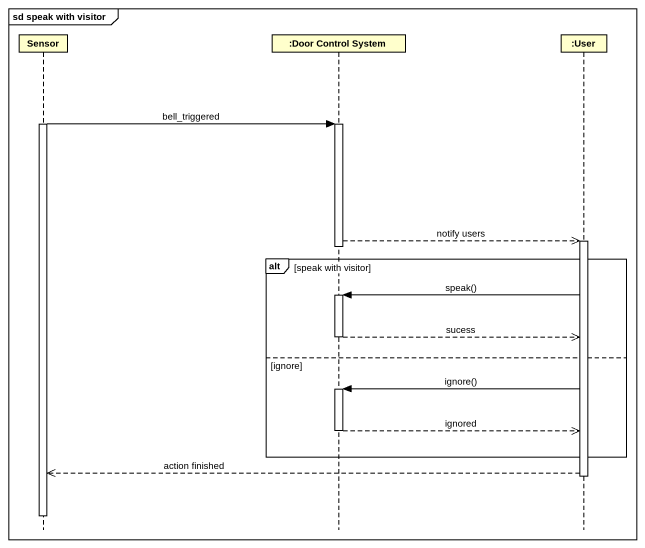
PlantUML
@startuml
mainframe sd speak with visitor
hide footbox
participant Sensor
participant ":Door Control System" as Door_Control_System
participant ":User" as User

activate Sensor
Sensor -> Door_Control_System : bell_triggered
activate Door_Control_System
Door_Control_System -->> User : notify users
activate User
deactivate Door_Control_System
alt speak with visitor
  User -> Door_Control_System : speak()
  activate Door_Control_System
  Door_Control_System -->> User : sucess
  deactivate Door_Control_System
else ignore
  User -> Door_Control_System : ignore()
  activate Door_Control_System
  Door_Control_System -->> User : ignored
  deactivate Door_Control_System
end
User -->> Sensor : action finished
deactivate User
deactivate Sensor
@enduml
